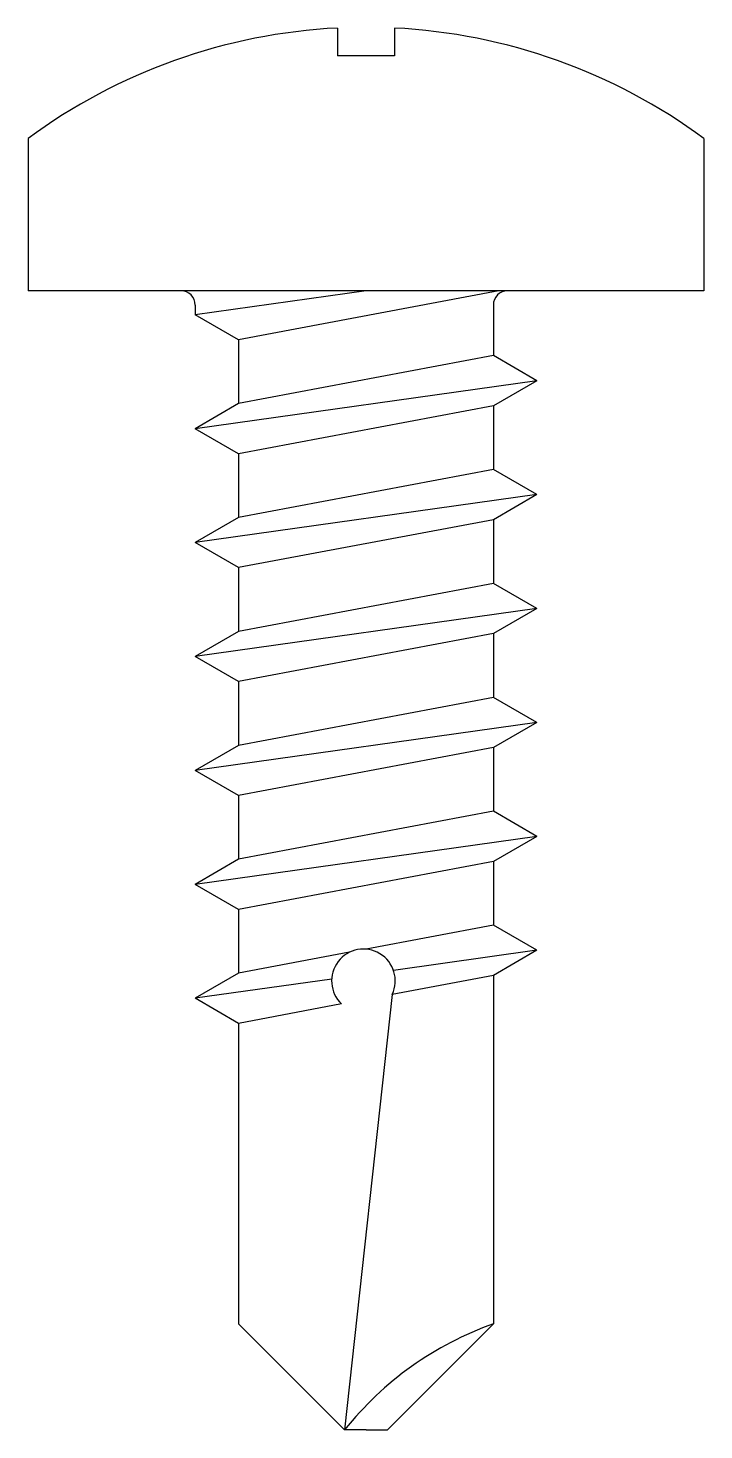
# Model space of a CAD drawing. Extents: x -4.8 to 4.8, y -16 to 3.7.
import ezdxf

# ---------------------------------------------------------------- set-up
doc = ezdxf.new("R2010")
doc.units = 0
doc.layers.get('0').update_dxf_attribs({"linetype": 'CONTINUOUS'})

msp = doc.modelspace()

# ---------------------------------------------------------------- linework, layer by layer
for p, q in [((-0.4, 3.69), (-0.4, 3.3)), ((0.4, 3.69), (0.4, 3.3)), ((0.4, 3.3), (-0.4, 3.3)), ((-4.75, 2.137), (-4.75, 0)), ((4.75, 2.137), (4.75, 0)), ((-2.6, 0), (-4.75, 0)), ((1.99, 0), (-2.6, 0)), ((0, 0), (-2.4, -0.337)), ((1.869, 0), (-1.79, -0.689)), ((4.75, 0), (1.99, 0)), ((-2.4, -0.2), (-2.4, -0.337)), ((-1.79, -0.689), (-2.4, -0.337)), ((1.79, -0.2), (1.79, -0.911)), ((-1.79, -0.689), (-1.79, -1.585)), ((1.79, -0.911), (-1.79, -1.585)), ((2.4, -1.263), (1.79, -0.911)), ((2.4, -1.263), (-2.4, -1.937)), ((2.4, -1.263), (1.79, -1.615)), ((-1.79, -1.585), (-2.4, -1.937)), ((1.79, -1.615), (-1.79, -2.289)), ((1.79, -1.615), (1.79, -2.511)), ((-1.79, -2.289), (-2.4, -1.937)), ((-1.79, -2.289), (-1.79, -3.185)), ((1.79, -2.511), (-1.79, -3.185)), ((2.4, -2.863), (1.79, -2.511)), ((2.4, -2.863), (-2.4, -3.537)), ((2.4, -2.863), (1.79, -3.215)), ((-1.79, -3.185), (-2.4, -3.537)), ((1.79, -3.215), (-1.79, -3.889)), ((1.79, -3.215), (1.79, -4.111)), ((-1.79, -3.889), (-2.4, -3.537)), ((-1.79, -3.889), (-1.79, -4.785)), ((1.79, -4.111), (-1.79, -4.785)), ((2.4, -4.463), (1.79, -4.111)), ((2.4, -4.463), (-2.4, -5.137)), ((2.4, -4.463), (1.79, -4.815)), ((-1.79, -4.785), (-2.4, -5.137)), ((1.79, -4.815), (-1.79, -5.489)), ((1.79, -4.815), (1.79, -5.711)), ((-1.79, -5.489), (-2.4, -5.137)), ((-1.79, -5.489), (-1.79, -6.385)), ((1.79, -5.711), (-1.79, -6.385)), ((2.4, -6.063), (1.79, -5.711)), ((2.4, -6.063), (-2.4, -6.737)), ((2.4, -6.063), (1.79, -6.415)), ((-1.79, -6.385), (-2.4, -6.737)), ((1.79, -6.415), (-1.79, -7.089)), ((1.79, -6.415), (1.79, -7.311)), ((-1.79, -7.089), (-2.4, -6.737)), ((-1.79, -7.089), (-1.79, -7.985)), ((1.79, -7.311), (-1.79, -7.985)), ((2.4, -7.663), (1.79, -7.311)), ((2.4, -7.663), (-2.4, -8.337)), ((2.4, -7.663), (1.79, -8.015)), ((-1.79, -7.985), (-2.4, -8.337)), ((1.79, -8.015), (-1.79, -8.689)), ((1.79, -8.015), (1.79, -8.911)), ((-1.79, -8.689), (-2.4, -8.337)), ((-1.79, -8.689), (-1.79, -9.585)), ((1.79, -8.911), (0, -9.248)), ((2.4, -9.263), (1.79, -8.911)), ((-0.231, -9.291), (-1.79, -9.585)), ((2.4, -9.263), (0.386, -9.546)), ((2.4, -9.263), (1.79, -9.615)), ((-1.79, -9.585), (-2.4, -9.937)), ((1.79, -9.615), (0.369, -9.883)), ((1.79, -9.615), (1.79, -14.51)), ((-0.482, -9.668), (-2.4, -9.937)), ((-1.79, -10.289), (-2.4, -9.937)), ((-0.344, -10.017), (-1.79, -10.289)), ((0.369, -9.883), (-0.3, -16)), ((-1.79, -10.289), (-1.79, -14.51)), ((-0.3, -16), (-1.79, -14.51)), ((0.3, -16), (1.79, -14.51)), ((0, -16), (-0.3, -16)), ((0, -16), (0.3, -16))]:
    msp.add_line(p, q)
for centre, radius, start, end in [((0, -4.3), 8, 92.866, 126.4236), ((0, -4.3), 8, 53.5764, 87.134), ((-2.6, -0.2), 0.2, 0, 90), ((1.99, -0.2), 0.2, 90, 180), ((-0.036, -9.693), 0.447, 334.9328, 226.41), ((3.34, -18.895), 4.651, 109.468, 141.5036)]:
    msp.add_arc(centre, radius, start, end)

doc.saveas('drawing.dxf')
